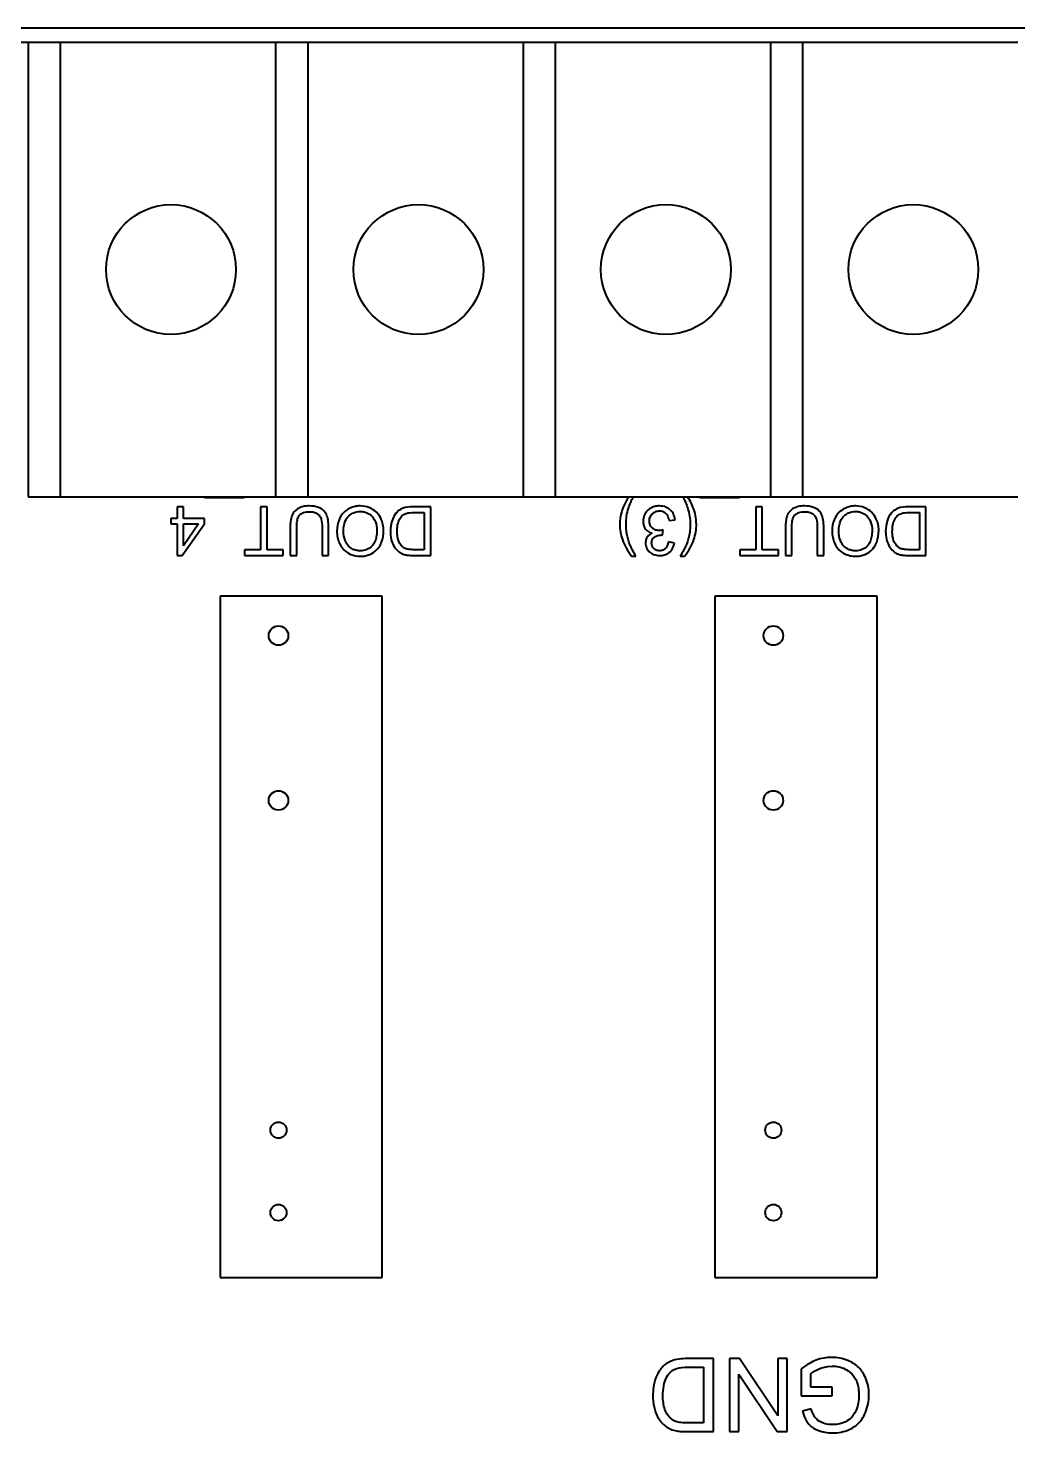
# Model space of a CAD drawing. Header units: millimetres. Extents: x 0 to 5945, y 0 to 4205.
# Drawn here: x 1613.43 to 1643.91, y 235.33 to 278.62 of the extents above; entities that cross this region are included whole.
import ezdxf

# ---------------------------------------------------------------- set-up
doc = ezdxf.new("R2010")
doc.units = ezdxf.units.MM
doc.header["$LTSCALE"] = 5
doc.layers.add('가시적인 것(ISO)', color=3, linetype='Continuous', lineweight=40)

msp = doc.modelspace()

# ---------------------------------------------------------------- linework, layer by layer
at = {"layer": '가시적인 것(ISO)'}
for p, q in [((1744.737, 278.623), (1574.737, 278.623)), ((1613.427, 278.183), (1606.807, 278.183)), ((1613.427, 278.183), (1613.427, 264.183)), ((1614.427, 278.183), (1613.427, 278.183)), ((1614.427, 264.183), (1614.427, 278.183)), ((1621.047, 278.183), (1614.427, 278.183)), ((1621.047, 278.183), (1621.047, 264.183)), ((1622.047, 278.183), (1621.047, 278.183)), ((1622.047, 264.183), (1622.047, 278.183)), ((1628.667, 278.183), (1622.047, 278.183)), ((1628.667, 278.183), (1628.667, 264.183)), ((1629.667, 278.183), (1628.667, 278.183)), ((1629.667, 264.183), (1629.667, 278.183)), ((1636.287, 278.183), (1629.667, 278.183)), ((1636.287, 278.183), (1636.287, 264.183)), ((1637.287, 278.183), (1636.287, 278.183)), ((1637.287, 264.183), (1637.287, 278.183)), ((1643.907, 278.183), (1637.287, 278.183)), ((1613.427, 264.183), (1614.427, 264.183)), ((1614.427, 264.183), (1621.047, 264.183)), ((1618.859, 264.183), (1618.859, 264.156)), ((1618.859, 264.156), (1620.08, 264.156)), ((1620.08, 264.156), (1620.08, 264.183)), ((1621.047, 264.183), (1622.047, 264.183)), ((1622.047, 264.183), (1628.667, 264.183)), ((1628.667, 264.183), (1629.667, 264.183)), ((1629.667, 264.183), (1636.287, 264.183)), ((1634.109, 264.183), (1634.109, 264.156)), ((1634.109, 264.156), (1635.33, 264.156)), ((1635.33, 264.156), (1635.33, 264.183)), ((1636.287, 264.183), (1637.287, 264.183)), ((1637.287, 264.183), (1643.907, 264.183)), ((1618.207, 263.873), (1618.022, 263.873)), ((1618.022, 263.873), (1618.022, 263.514)), ((1618.207, 263.514), (1618.207, 263.873)), ((1620.786, 263.873), (1620.587, 263.873)), ((1620.587, 263.873), (1620.587, 262.55)), ((1620.786, 262.55), (1620.786, 263.873)), ((1625.825, 263.873), (1625.284, 263.873)), ((1625.306, 263.696), (1625.627, 263.696)), ((1625.627, 263.696), (1625.627, 262.55)), ((1625.825, 262.373), (1625.825, 263.873)), ((1636.036, 263.873), (1635.837, 263.873)), ((1635.837, 263.873), (1635.837, 262.55)), ((1636.036, 262.55), (1636.036, 263.873)), ((1641.075, 263.873), (1640.534, 263.873)), ((1640.556, 263.696), (1640.877, 263.696)), ((1640.877, 263.696), (1640.877, 262.55)), ((1641.075, 262.373), (1641.075, 263.873)), ((1618.022, 263.514), (1617.82, 263.514)), ((1617.82, 263.514), (1617.82, 263.345)), ((1617.82, 263.345), (1618.022, 263.345)), ((1618.022, 263.345), (1618.022, 262.373)), ((1618.173, 262.373), (1618.857, 263.345)), ((1618.857, 263.514), (1618.207, 263.514)), ((1618.207, 262.668), (1618.207, 263.345)), ((1618.207, 263.345), (1618.676, 263.345)), ((1618.676, 263.345), (1618.207, 262.668)), ((1618.857, 263.345), (1618.857, 263.514)), ((1621.498, 263.24), (1621.498, 262.373)), ((1621.697, 262.373), (1621.697, 263.238)), ((1622.479, 263.238), (1622.479, 262.373)), ((1622.678, 262.373), (1622.678, 263.24)), ((1633.164, 263.451), (1633.348, 263.475)), ((1636.748, 263.24), (1636.748, 262.373)), ((1636.947, 262.373), (1636.947, 263.238)), ((1637.729, 263.238), (1637.729, 262.373)), ((1637.928, 262.373), (1637.928, 263.24)), ((1632.965, 263.001), (1632.984, 263.162)), ((1633.33, 262.756), (1633.146, 262.789)), ((1618.022, 262.373), (1618.173, 262.373)), ((1620.587, 262.55), (1620.091, 262.55)), ((1620.091, 262.55), (1620.091, 262.373)), ((1620.091, 262.373), (1621.28, 262.373)), ((1621.28, 262.55), (1620.786, 262.55)), ((1621.28, 262.373), (1621.28, 262.55)), ((1621.498, 262.373), (1621.697, 262.373)), ((1622.479, 262.373), (1622.678, 262.373)), ((1625.309, 262.373), (1625.825, 262.373)), ((1625.627, 262.55), (1625.311, 262.55)), ((1632.013, 262.348), (1632.144, 262.348)), ((1633.511, 262.348), (1633.643, 262.348)), ((1635.837, 262.55), (1635.341, 262.55)), ((1635.341, 262.55), (1635.341, 262.373)), ((1635.341, 262.373), (1636.53, 262.373)), ((1636.53, 262.55), (1636.036, 262.55)), ((1636.53, 262.373), (1636.53, 262.55)), ((1636.748, 262.373), (1636.947, 262.373)), ((1637.729, 262.373), (1637.928, 262.373)), ((1640.559, 262.373), (1641.075, 262.373)), ((1640.877, 262.55), (1640.561, 262.55)), ((1624.334, 261.115), (1619.338, 261.115)), ((1619.338, 261.115), (1619.338, 240.125)), ((1624.334, 240.125), (1624.334, 261.115)), ((1639.574, 261.115), (1634.578, 261.115)), ((1634.578, 261.115), (1634.578, 240.125)), ((1639.574, 240.125), (1639.574, 261.115)), ((1619.338, 240.125), (1624.334, 240.125)), ((1634.578, 240.125), (1639.574, 240.125)), ((1634.529, 237.623), (1633.716, 237.623)), ((1633.75, 237.357), (1634.23, 237.357)), ((1634.23, 237.357), (1634.23, 235.639)), ((1634.529, 235.373), (1634.529, 237.623)), ((1635.333, 237.623), (1635.028, 237.623)), ((1635.028, 237.623), (1635.028, 235.373)), ((1636.516, 235.857), (1635.333, 237.623)), ((1636.801, 237.623), (1636.516, 237.623)), ((1636.516, 237.623), (1636.516, 235.857)), ((1636.801, 235.373), (1636.801, 237.623)), ((1637.238, 237.309), (1637.238, 236.476)), ((1635.313, 235.373), (1635.313, 237.139)), ((1635.313, 237.139), (1636.496, 235.373)), ((1637.53, 236.741), (1637.53, 237.158)), ((1637.238, 236.476), (1638.19, 236.476)), ((1638.19, 236.741), (1637.53, 236.741)), ((1638.19, 236.476), (1638.19, 236.741)), ((1637.54, 236.076), (1637.273, 236.002)), ((1634.23, 235.639), (1633.757, 235.639)), ((1633.754, 235.373), (1634.529, 235.373)), ((1635.028, 235.373), (1635.313, 235.373)), ((1636.496, 235.373), (1636.801, 235.373))]:
    msp.add_line(p, q, dxfattribs=at)
for centre, radius in [((1617.827, 271.183), 2), ((1625.447, 271.183), 2), ((1633.067, 271.183), 2), ((1640.687, 271.183), 2), ((1621.137, 259.903), 0.3), ((1636.377, 259.903), 0.3), ((1621.137, 254.823), 0.3), ((1636.377, 254.823), 0.3), ((1621.137, 244.663), 0.25), ((1636.377, 244.663), 0.25), ((1621.137, 242.123), 0.25), ((1636.377, 242.123), 0.25)]:
    msp.add_circle(centre, radius, dxfattribs=at)
for points, knots in [([(1631.919, 264.183), (1631.854, 264.083), (1631.8, 263.975), (1631.72, 263.781), (1631.649, 263.592), (1631.649, 263.33)], [-0.1832014, -0.1832014, -0.1832014, -0.1832014, -0.0787799, -0.0787799, 0, 0, 0, 0]), ([(1631.839, 263.331), (1631.839, 263.499), (1631.865, 263.663), (1631.954, 263.948), (1632.006, 264.068), (1632.068, 264.183)], [-0.10471142, -0.10471142, -0.10471142, -0.10471142, -0.05443322, -0.05443322, -0.01516202, -0.01516202, -0.01516202, -0.01516202]), ([(1633.587, 264.183), (1633.649, 264.068), (1633.702, 263.948), (1633.79, 263.663), (1633.817, 263.499), (1633.817, 263.331)], [-0.08956306, -0.08956306, -0.08956306, -0.08956306, -0.05028586, -0.05028586, 0, 0, 0, 0]), ([(1634.006, 263.33), (1634.006, 263.515), (1633.971, 263.693), (1633.877, 263.922), (1633.825, 264.045), (1633.736, 264.183)], [-0.233985, -0.233985, -0.233985, -0.233985, -0.0717624, -0.0717624, -0.01692, -0.01692, -0.01692, -0.01692]), ([(1622.085, 263.898), (1622.021, 263.898), (1621.956, 263.893), (1621.84, 263.866), (1621.789, 263.847), (1621.72, 263.807), (1621.662, 263.771), (1621.572, 263.658), (1621.549, 263.606), (1621.507, 263.461), (1621.498, 263.349), (1621.498, 263.24)], [-0.1827395, -0.1827395, -0.1827395, -0.1827395, -0.1243095, -0.1243095, -0.0742781, -0.0742781, -0.0514626, -0.0514626, -0.0329561, -0.0329561, 0, 0, 0, 0]), ([(1621.697, 263.238), (1621.697, 263.301), (1621.7, 263.367), (1621.719, 263.473), (1621.731, 263.521), (1621.768, 263.594), (1621.786, 263.618), (1621.838, 263.662), (1621.872, 263.68), (1621.969, 263.712), (1622.038, 263.719), (1622.102, 263.719)], [-0.06580544, -0.06580544, -0.06580544, -0.06580544, -0.05062257, -0.05062257, -0.03951225, -0.03951225, -0.0306635, -0.0306635, -0.01915675, -0.01915675, 0, 0, 0, 0]), ([(1622.678, 263.24), (1622.678, 263.313), (1622.674, 263.391), (1622.653, 263.52), (1622.638, 263.578), (1622.591, 263.681), (1622.56, 263.724), (1622.49, 263.789), (1622.442, 263.826), (1622.277, 263.887), (1622.178, 263.898), (1622.085, 263.898)], [-0.1666428, -0.1666428, -0.1666428, -0.1666428, -0.120317, -0.120317, -0.0849202, -0.0849202, -0.0527526, -0.0527526, -0.028158, -0.028158, 0, 0, 0, 0]), ([(1622.102, 263.719), (1622.143, 263.719), (1622.184, 263.715), (1622.269, 263.694), (1622.302, 263.678), (1622.356, 263.646), (1622.382, 263.623), (1622.433, 263.557), (1622.447, 263.519), (1622.474, 263.419), (1622.479, 263.326), (1622.479, 263.238)], [-0.0552723, -0.0552723, -0.0552723, -0.0552723, -0.05006966, -0.05006966, -0.04418631, -0.04418631, -0.03650006, -0.03650006, -0.02622502, -0.02622502, 0, 0, 0, 0]), ([(1623.653, 263.898), (1623.6, 263.898), (1623.547, 263.893), (1623.443, 263.871), (1623.394, 263.855), (1623.243, 263.787), (1623.18, 263.732), (1623.077, 263.628), (1623.032, 263.547), (1622.956, 263.363), (1622.936, 263.245), (1622.936, 263.125)], [-0.08052814, -0.08052814, -0.08052814, -0.08052814, -0.075448, -0.075448, -0.0704261, -0.0704261, -0.05969695, -0.05969695, -0.03604414, -0.03604414, 0, 0, 0, 0]), ([(1623.141, 263.123), (1623.141, 263.226), (1623.155, 263.333), (1623.224, 263.497), (1623.263, 263.549), (1623.349, 263.634), (1623.399, 263.667), (1623.518, 263.717), (1623.586, 263.728), (1623.654, 263.728)], [-0.08165834, -0.08165834, -0.08165834, -0.08165834, -0.05685822, -0.05685822, -0.03882835, -0.03882835, -0.0205962, -0.0205962, 0, 0, 0, 0]), ([(1624.371, 263.142), (1624.371, 263.203), (1624.365, 263.263), (1624.34, 263.38), (1624.322, 263.437), (1624.27, 263.553), (1624.227, 263.629), (1624.092, 263.762), (1624.018, 263.811), (1623.848, 263.882), (1623.752, 263.898), (1623.653, 263.898)], [-0.1419282, -0.1419282, -0.1419282, -0.1419282, -0.11405, -0.11405, -0.0863552, -0.0863552, -0.0554723, -0.0554723, -0.0295193, -0.0295193, 0, 0, 0, 0]), ([(1623.654, 263.728), (1623.69, 263.728), (1623.725, 263.725), (1623.793, 263.712), (1623.825, 263.702), (1623.915, 263.664), (1623.967, 263.627), (1624.045, 263.548), (1624.088, 263.494), (1624.154, 263.328), (1624.167, 263.236), (1624.167, 263.145)], [-0.1304948, -0.1304948, -0.1304948, -0.1304948, -0.1101568, -0.1101568, -0.0908219, -0.0908219, -0.0538229, -0.0538229, -0.0272604, -0.0272604, 0, 0, 0, 0]), ([(1625.284, 263.873), (1625.187, 263.873), (1625.061, 263.863), (1624.887, 263.791), (1624.837, 263.757), (1624.743, 263.663), (1624.696, 263.602), (1624.594, 263.351), (1624.585, 263.207), (1624.585, 263.115)], [-0.1013045, -0.1013045, -0.1013045, -0.1013045, -0.0660401, -0.0660401, -0.0467074, -0.0467074, -0.0277304, -0.0277304, 0, 0, 0, 0]), ([(1624.939, 263.591), (1624.957, 263.608), (1624.976, 263.623), (1625.026, 263.652), (1625.055, 263.662), (1625.136, 263.689), (1625.218, 263.696), (1625.306, 263.696)], [-0.03972134, -0.03972134, -0.03972134, -0.03972134, -0.03404767, -0.03404767, -0.02637667, -0.02637667, 0, 0, 0, 0]), ([(1632.871, 263.898), (1632.832, 263.898), (1632.793, 263.895), (1632.718, 263.88), (1632.683, 263.87), (1632.583, 263.826), (1632.531, 263.785), (1632.453, 263.703), (1632.421, 263.657), (1632.376, 263.549), (1632.366, 263.49), (1632.366, 263.429)], [-0.06985908, -0.06985908, -0.06985908, -0.06985908, -0.0607385, -0.0607385, -0.05217226, -0.05217226, -0.03520118, -0.03520118, -0.01818642, -0.01818642, 0, 0, 0, 0]), ([(1632.561, 263.433), (1632.561, 263.455), (1632.563, 263.478), (1632.572, 263.521), (1632.578, 263.542), (1632.605, 263.604), (1632.631, 263.637), (1632.683, 263.688), (1632.714, 263.709), (1632.788, 263.739), (1632.828, 263.746), (1632.87, 263.746)], [-0.04480517, -0.04480517, -0.04480517, -0.04480517, -0.03953756, -0.03953756, -0.03452526, -0.03452526, -0.02387614, -0.02387614, -0.01249682, -0.01249682, 0, 0, 0, 0]), ([(1632.87, 263.746), (1632.9, 263.746), (1632.93, 263.742), (1632.987, 263.724), (1633.012, 263.711), (1633.067, 263.67), (1633.089, 263.643), (1633.135, 263.564), (1633.153, 263.506), (1633.164, 263.451)], [-0.04276956, -0.04276956, -0.04276956, -0.04276956, -0.03481239, -0.03481239, -0.02718734, -0.02718734, -0.01690671, -0.01690671, 0, 0, 0, 0]), ([(1633.348, 263.475), (1633.343, 263.531), (1633.329, 263.585), (1633.283, 263.685), (1633.253, 263.728), (1633.171, 263.809), (1633.124, 263.84), (1633.007, 263.887), (1632.94, 263.898), (1632.871, 263.898)], [-0.06885089, -0.06885089, -0.06885089, -0.06885089, -0.0529579, -0.0529579, -0.03766992, -0.03766992, -0.02055925, -0.02055925, 0, 0, 0, 0]), ([(1637.335, 263.898), (1637.271, 263.898), (1637.206, 263.893), (1637.09, 263.866), (1637.039, 263.847), (1636.97, 263.807), (1636.912, 263.771), (1636.822, 263.658), (1636.799, 263.606), (1636.757, 263.461), (1636.748, 263.349), (1636.748, 263.24)], [-0.1827395, -0.1827395, -0.1827395, -0.1827395, -0.1243095, -0.1243095, -0.0742781, -0.0742781, -0.0514626, -0.0514626, -0.0329561, -0.0329561, 0, 0, 0, 0]), ([(1636.947, 263.238), (1636.947, 263.301), (1636.95, 263.367), (1636.969, 263.473), (1636.981, 263.521), (1637.018, 263.594), (1637.036, 263.618), (1637.088, 263.662), (1637.122, 263.68), (1637.219, 263.712), (1637.288, 263.719), (1637.352, 263.719)], [-0.06580544, -0.06580544, -0.06580544, -0.06580544, -0.05062257, -0.05062257, -0.03951225, -0.03951225, -0.0306635, -0.0306635, -0.01915675, -0.01915675, 0, 0, 0, 0]), ([(1637.928, 263.24), (1637.928, 263.313), (1637.924, 263.391), (1637.903, 263.52), (1637.888, 263.578), (1637.841, 263.681), (1637.81, 263.724), (1637.74, 263.789), (1637.692, 263.826), (1637.527, 263.887), (1637.428, 263.898), (1637.335, 263.898)], [-0.1666428, -0.1666428, -0.1666428, -0.1666428, -0.120317, -0.120317, -0.0849202, -0.0849202, -0.0527526, -0.0527526, -0.028158, -0.028158, 0, 0, 0, 0]), ([(1637.352, 263.719), (1637.393, 263.719), (1637.434, 263.715), (1637.519, 263.694), (1637.552, 263.678), (1637.606, 263.646), (1637.632, 263.623), (1637.683, 263.557), (1637.697, 263.519), (1637.724, 263.419), (1637.729, 263.326), (1637.729, 263.238)], [-0.0552723, -0.0552723, -0.0552723, -0.0552723, -0.05006966, -0.05006966, -0.04418631, -0.04418631, -0.03650006, -0.03650006, -0.02622502, -0.02622502, 0, 0, 0, 0]), ([(1638.903, 263.898), (1638.85, 263.898), (1638.797, 263.893), (1638.693, 263.871), (1638.644, 263.855), (1638.493, 263.787), (1638.43, 263.732), (1638.327, 263.628), (1638.282, 263.547), (1638.206, 263.363), (1638.186, 263.245), (1638.186, 263.125)], [-0.08052814, -0.08052814, -0.08052814, -0.08052814, -0.075448, -0.075448, -0.0704261, -0.0704261, -0.05969695, -0.05969695, -0.03604414, -0.03604414, 0, 0, 0, 0]), ([(1638.391, 263.123), (1638.391, 263.226), (1638.405, 263.333), (1638.474, 263.497), (1638.513, 263.549), (1638.599, 263.634), (1638.649, 263.667), (1638.768, 263.717), (1638.836, 263.728), (1638.904, 263.728)], [-0.08165834, -0.08165834, -0.08165834, -0.08165834, -0.05685822, -0.05685822, -0.03882835, -0.03882835, -0.0205962, -0.0205962, 0, 0, 0, 0]), ([(1639.621, 263.142), (1639.621, 263.203), (1639.615, 263.263), (1639.59, 263.38), (1639.572, 263.437), (1639.52, 263.553), (1639.477, 263.629), (1639.342, 263.762), (1639.268, 263.811), (1639.098, 263.882), (1639.002, 263.898), (1638.903, 263.898)], [-0.1419282, -0.1419282, -0.1419282, -0.1419282, -0.11405, -0.11405, -0.0863552, -0.0863552, -0.0554723, -0.0554723, -0.0295193, -0.0295193, 0, 0, 0, 0]), ([(1638.904, 263.728), (1638.94, 263.728), (1638.975, 263.725), (1639.043, 263.712), (1639.075, 263.702), (1639.165, 263.664), (1639.217, 263.627), (1639.295, 263.548), (1639.338, 263.494), (1639.404, 263.328), (1639.417, 263.236), (1639.417, 263.145)], [-0.1304948, -0.1304948, -0.1304948, -0.1304948, -0.1101568, -0.1101568, -0.0908219, -0.0908219, -0.0538229, -0.0538229, -0.0272604, -0.0272604, 0, 0, 0, 0]), ([(1640.534, 263.873), (1640.437, 263.873), (1640.311, 263.863), (1640.137, 263.791), (1640.087, 263.757), (1639.993, 263.663), (1639.946, 263.602), (1639.844, 263.351), (1639.835, 263.207), (1639.835, 263.115)], [-0.1013045, -0.1013045, -0.1013045, -0.1013045, -0.0660401, -0.0660401, -0.0467074, -0.0467074, -0.0277304, -0.0277304, 0, 0, 0, 0]), ([(1640.189, 263.591), (1640.207, 263.608), (1640.226, 263.623), (1640.276, 263.652), (1640.305, 263.662), (1640.386, 263.689), (1640.468, 263.696), (1640.556, 263.696)], [-0.03972134, -0.03972134, -0.03972134, -0.03972134, -0.03404767, -0.03404767, -0.02637667, -0.02637667, 0, 0, 0, 0]), ([(1624.79, 263.112), (1624.79, 263.178), (1624.794, 263.247), (1624.82, 263.385), (1624.84, 263.434), (1624.877, 263.514), (1624.904, 263.555), (1624.939, 263.591)], [-0.03646535, -0.03646535, -0.03646535, -0.03646535, -0.02628406, -0.02628406, -0.01488015, -0.01488015, 0, 0, 0, 0]), ([(1631.649, 263.33), (1631.649, 263.25), (1631.655, 263.17), (1631.682, 263.014), (1631.702, 262.938), (1631.728, 262.863)], [-0.04764847, -0.04764847, -0.04764847, -0.04764847, -0.02365155, -0.02365155, 0, 0, 0, 0]), ([(1631.882, 262.949), (1631.868, 263.012), (1631.857, 263.075), (1631.842, 263.203), (1631.839, 263.267), (1631.839, 263.331)], [-0.03855357, -0.03855357, -0.03855357, -0.03855357, -0.01921174, -0.01921174, 0, 0, 0, 0]), ([(1632.366, 263.429), (1632.366, 263.389), (1632.37, 263.349), (1632.389, 263.275), (1632.403, 263.241), (1632.442, 263.18), (1632.47, 263.147), (1632.551, 263.09), (1632.597, 263.071), (1632.646, 263.06)], [-0.0613968, -0.0613968, -0.0613968, -0.0613968, -0.04487794, -0.04487794, -0.02976308, -0.02976308, -0.0150421, -0.0150421, 0, 0, 0, 0]), ([(1632.855, 263.141), (1632.813, 263.141), (1632.771, 263.148), (1632.698, 263.179), (1632.669, 263.199), (1632.617, 263.252), (1632.597, 263.281), (1632.568, 263.352), (1632.561, 263.392), (1632.561, 263.433)], [-0.04828106, -0.04828106, -0.04828106, -0.04828106, -0.03456334, -0.03456334, -0.02296734, -0.02296734, -0.01228332, -0.01228332, 0, 0, 0, 0]), ([(1633.817, 263.331), (1633.817, 263.267), (1633.813, 263.202), (1633.799, 263.074), (1633.788, 263.01), (1633.773, 262.947)], [-0.03878008, -0.03878008, -0.03878008, -0.03878008, -0.01945438, -0.01945438, 0, 0, 0, 0]), ([(1633.928, 262.863), (1633.954, 262.938), (1633.974, 263.014), (1634, 263.17), (1634.006, 263.25), (1634.006, 263.33)], [-0.04764837, -0.04764837, -0.04764837, -0.04764837, -0.02399687, -0.02399687, 0, 0, 0, 0]), ([(1640.04, 263.112), (1640.04, 263.178), (1640.044, 263.247), (1640.07, 263.385), (1640.09, 263.434), (1640.127, 263.514), (1640.154, 263.555), (1640.189, 263.591)], [-0.03646535, -0.03646535, -0.03646535, -0.03646535, -0.02628406, -0.02628406, -0.01488015, -0.01488015, 0, 0, 0, 0]), ([(1622.936, 263.125), (1622.936, 263.06), (1622.942, 262.995), (1622.966, 262.871), (1622.984, 262.813), (1623.052, 262.655), (1623.106, 262.59), (1623.228, 262.466), (1623.315, 262.423), (1623.458, 262.363), (1623.554, 262.347), (1623.653, 262.347)], [-0.06480513, -0.06480513, -0.06480513, -0.06480513, -0.05981322, -0.05981322, -0.05512545, -0.05512545, -0.04655354, -0.04655354, -0.0296574, -0.0296574, 0, 0, 0, 0]), ([(1623.652, 262.517), (1623.615, 262.517), (1623.579, 262.52), (1623.508, 262.535), (1623.474, 262.546), (1623.399, 262.58), (1623.346, 262.611), (1623.263, 262.697), (1623.223, 262.75), (1623.155, 262.923), (1623.141, 263.024), (1623.141, 263.123)], [-0.1516136, -0.1516136, -0.1516136, -0.1516136, -0.1220791, -0.1220791, -0.0935316, -0.0935316, -0.0558687, -0.0558687, -0.0298206, -0.0298206, 0, 0, 0, 0]), ([(1624.167, 263.145), (1624.167, 263.078), (1624.162, 263.008), (1624.14, 262.887), (1624.124, 262.832), (1624.079, 262.738), (1624.052, 262.697), (1623.97, 262.618), (1623.914, 262.581), (1623.79, 262.529), (1623.722, 262.517), (1623.652, 262.517)], [-0.09205293, -0.09205293, -0.09205293, -0.09205293, -0.07187986, -0.07187986, -0.05512906, -0.05512906, -0.04039251, -0.04039251, -0.02097998, -0.02097998, 0, 0, 0, 0]), ([(1623.653, 262.347), (1623.706, 262.347), (1623.758, 262.351), (1623.858, 262.37), (1623.905, 262.384), (1624.032, 262.438), (1624.103, 262.488), (1624.206, 262.594), (1624.265, 262.665), (1624.355, 262.893), (1624.371, 263.019), (1624.371, 263.142)], [-0.1914347, -0.1914347, -0.1914347, -0.1914347, -0.1588981, -0.1588981, -0.1283406, -0.1283406, -0.0734868, -0.0734868, -0.0371408, -0.0371408, 0, 0, 0, 0]), ([(1624.585, 263.115), (1624.585, 263.036), (1624.592, 262.956), (1624.624, 262.805), (1624.648, 262.739), (1624.715, 262.611), (1624.762, 262.552), (1624.822, 262.502)], [-0.06427655, -0.06427655, -0.06427655, -0.06427655, -0.04327347, -0.04327347, -0.02318587, -0.02318587, 0, 0, 0, 0]), ([(1625.055, 262.581), (1625.029, 262.591), (1625.005, 262.604), (1624.959, 262.637), (1624.938, 262.657), (1624.89, 262.712), (1624.856, 262.756), (1624.8, 262.912), (1624.79, 263.012), (1624.79, 263.112)], [-0.08863704, -0.08863704, -0.08863704, -0.08863704, -0.07259706, -0.07259706, -0.05563873, -0.05563873, -0.02994642, -0.02994642, 0, 0, 0, 0]), ([(1631.728, 262.863), (1631.76, 262.774), (1631.8, 262.688), (1631.895, 262.516), (1631.951, 262.43), (1632.013, 262.348)], [-0.05910636, -0.05910636, -0.05910636, -0.05910636, -0.03070392, -0.03070392, 0, 0, 0, 0]), ([(1631.979, 262.654), (1631.959, 262.702), (1631.94, 262.75), (1631.908, 262.848), (1631.894, 262.898), (1631.882, 262.949)], [-0.03112118, -0.03112118, -0.03112118, -0.03112118, -0.01562574, -0.01562574, 0, 0, 0, 0]), ([(1632.646, 263.06), (1632.604, 263.041), (1632.566, 263.017), (1632.497, 262.949), (1632.476, 262.912), (1632.447, 262.841), (1632.439, 262.799), (1632.439, 262.756)], [-0.03177885, -0.03177885, -0.03177885, -0.03177885, -0.0229015, -0.0229015, -0.0130002, -0.0130002, 0, 0, 0, 0]), ([(1632.629, 262.753), (1632.629, 262.771), (1632.63, 262.79), (1632.637, 262.825), (1632.642, 262.841), (1632.66, 262.88), (1632.675, 262.901), (1632.725, 262.947), (1632.763, 262.965), (1632.833, 262.994), (1632.883, 263.003), (1632.935, 263.003)], [-0.03345342, -0.03345342, -0.03345342, -0.03345342, -0.03023829, -0.03023829, -0.02729522, -0.02729522, -0.02280998, -0.02280998, -0.01561743, -0.01561743, 0, 0, 0, 0]), ([(1632.984, 263.162), (1632.961, 263.156), (1632.937, 263.15), (1632.894, 263.143), (1632.874, 263.141), (1632.855, 263.141)], [-0.01294612, -0.01294612, -0.01294612, -0.01294612, -0.00574067, -0.00574067, 0, 0, 0, 0]), ([(1633.146, 262.789), (1633.139, 262.747), (1633.128, 262.704), (1633.097, 262.637), (1633.08, 262.611), (1633.042, 262.574), (1633.017, 262.553), (1632.946, 262.524), (1632.911, 262.518), (1632.875, 262.518)], [-0.06301122, -0.06301122, -0.06301122, -0.06301122, -0.03990409, -0.03990409, -0.02276781, -0.02276781, -0.01085121, -0.01085121, 0, 0, 0, 0]), ([(1632.935, 263.003), (1632.939, 263.003), (1632.944, 263.003), (1632.953, 263.002), (1632.959, 263.001), (1632.965, 263.001)], [-0.002882985, -0.002882985, -0.002882985, -0.002882985, -0.001682254, -0.001682254, 0, 0, 0, 0]), ([(1633.643, 262.348), (1633.704, 262.43), (1633.761, 262.516), (1633.856, 262.688), (1633.896, 262.774), (1633.928, 262.863)], [-0.05911167, -0.05911167, -0.05911167, -0.05911167, -0.02840499, -0.02840499, 0, 0, 0, 0]), ([(1633.773, 262.947), (1633.761, 262.896), (1633.747, 262.846), (1633.714, 262.747), (1633.696, 262.699), (1633.675, 262.652)], [-0.03115365, -0.03115365, -0.03115365, -0.03115365, -0.01545144, -0.01545144, 0, 0, 0, 0]), ([(1638.186, 263.125), (1638.186, 263.06), (1638.192, 262.995), (1638.216, 262.871), (1638.234, 262.813), (1638.302, 262.655), (1638.356, 262.59), (1638.478, 262.466), (1638.565, 262.423), (1638.708, 262.363), (1638.804, 262.347), (1638.903, 262.347)], [-0.06480513, -0.06480513, -0.06480513, -0.06480513, -0.05981322, -0.05981322, -0.05512545, -0.05512545, -0.04655354, -0.04655354, -0.0296574, -0.0296574, 0, 0, 0, 0]), ([(1638.902, 262.517), (1638.865, 262.517), (1638.829, 262.52), (1638.758, 262.535), (1638.724, 262.546), (1638.649, 262.58), (1638.596, 262.611), (1638.513, 262.697), (1638.473, 262.75), (1638.405, 262.923), (1638.391, 263.024), (1638.391, 263.123)], [-0.1516136, -0.1516136, -0.1516136, -0.1516136, -0.1220791, -0.1220791, -0.0935316, -0.0935316, -0.0558687, -0.0558687, -0.0298206, -0.0298206, 0, 0, 0, 0]), ([(1639.417, 263.145), (1639.417, 263.078), (1639.412, 263.008), (1639.39, 262.887), (1639.374, 262.832), (1639.329, 262.738), (1639.302, 262.697), (1639.22, 262.618), (1639.164, 262.581), (1639.04, 262.529), (1638.972, 262.517), (1638.902, 262.517)], [-0.09205293, -0.09205293, -0.09205293, -0.09205293, -0.07187986, -0.07187986, -0.05512906, -0.05512906, -0.04039251, -0.04039251, -0.02097998, -0.02097998, 0, 0, 0, 0]), ([(1638.903, 262.347), (1638.956, 262.347), (1639.008, 262.351), (1639.108, 262.37), (1639.155, 262.384), (1639.282, 262.438), (1639.353, 262.488), (1639.456, 262.594), (1639.515, 262.665), (1639.605, 262.893), (1639.621, 263.019), (1639.621, 263.142)], [-0.1914347, -0.1914347, -0.1914347, -0.1914347, -0.1588981, -0.1588981, -0.1283406, -0.1283406, -0.0734868, -0.0734868, -0.0371408, -0.0371408, 0, 0, 0, 0]), ([(1639.835, 263.115), (1639.835, 263.036), (1639.842, 262.956), (1639.874, 262.805), (1639.898, 262.739), (1639.965, 262.611), (1640.012, 262.552), (1640.072, 262.502)], [-0.06427655, -0.06427655, -0.06427655, -0.06427655, -0.04327347, -0.04327347, -0.02318587, -0.02318587, 0, 0, 0, 0]), ([(1640.305, 262.581), (1640.279, 262.591), (1640.255, 262.604), (1640.209, 262.637), (1640.188, 262.657), (1640.14, 262.712), (1640.106, 262.756), (1640.05, 262.912), (1640.04, 263.012), (1640.04, 263.112)], [-0.08863704, -0.08863704, -0.08863704, -0.08863704, -0.07259706, -0.07259706, -0.05563873, -0.05563873, -0.02994642, -0.02994642, 0, 0, 0, 0]), ([(1624.822, 262.502), (1624.852, 262.476), (1624.886, 262.454), (1624.96, 262.418), (1625, 262.404), (1625.041, 262.395)], [-0.02477761, -0.02477761, -0.02477761, -0.02477761, -0.01271181, -0.01271181, 0, 0, 0, 0]), ([(1625.041, 262.395), (1625.077, 262.386), (1625.118, 262.381), (1625.205, 262.374), (1625.258, 262.373), (1625.309, 262.373)], [-0.02610579, -0.02610579, -0.02610579, -0.02610579, -0.0151034, -0.0151034, 0, 0, 0, 0]), ([(1625.311, 262.55), (1625.262, 262.55), (1625.208, 262.552), (1625.122, 262.562), (1625.085, 262.569), (1625.055, 262.581)], [-0.02271504, -0.02271504, -0.02271504, -0.02271504, -0.00972271, -0.00972271, 0, 0, 0, 0]), ([(1632.144, 262.348), (1632.11, 262.406), (1632.073, 262.472), (1632.021, 262.568), (1631.996, 262.616), (1631.979, 262.654)], [-0.03315715, -0.03315715, -0.03315715, -0.03315715, -0.01248793, -0.01248793, 0, 0, 0, 0]), ([(1632.439, 262.756), (1632.439, 262.731), (1632.441, 262.707), (1632.452, 262.658), (1632.459, 262.635), (1632.483, 262.578), (1632.507, 262.535), (1632.588, 262.454), (1632.636, 262.425), (1632.747, 262.379), (1632.811, 262.367), (1632.878, 262.367)], [-0.07233212, -0.07233212, -0.07233212, -0.07233212, -0.0618739, -0.0618739, -0.05139769, -0.05139769, -0.03589481, -0.03589481, -0.02003156, -0.02003156, 0, 0, 0, 0]), ([(1632.875, 262.518), (1632.856, 262.518), (1632.836, 262.52), (1632.8, 262.526), (1632.783, 262.531), (1632.739, 262.55), (1632.715, 262.567), (1632.673, 262.61), (1632.657, 262.633), (1632.634, 262.689), (1632.629, 262.72), (1632.629, 262.753)], [-0.03959792, -0.03959792, -0.03959792, -0.03959792, -0.03345358, -0.03345358, -0.02773396, -0.02773396, -0.01817037, -0.01817037, -0.00966614, -0.00966614, 0, 0, 0, 0]), ([(1632.878, 262.367), (1632.927, 262.367), (1632.975, 262.373), (1633.066, 262.399), (1633.106, 262.418), (1633.174, 262.465), (1633.218, 262.501), (1633.294, 262.621), (1633.317, 262.688), (1633.33, 262.756)], [-0.09774393, -0.09774393, -0.09774393, -0.09774393, -0.06922545, -0.06922545, -0.04258642, -0.04258642, -0.02086501, -0.02086501, 0, 0, 0, 0]), ([(1633.675, 262.652), (1633.658, 262.614), (1633.633, 262.566), (1633.582, 262.471), (1633.545, 262.406), (1633.511, 262.348)], [-0.03227518, -0.03227518, -0.03227518, -0.03227518, -0.02006703, -0.02006703, 0, 0, 0, 0]), ([(1640.072, 262.502), (1640.102, 262.476), (1640.136, 262.454), (1640.21, 262.418), (1640.25, 262.404), (1640.291, 262.395)], [-0.02477761, -0.02477761, -0.02477761, -0.02477761, -0.01271181, -0.01271181, 0, 0, 0, 0]), ([(1640.291, 262.395), (1640.327, 262.386), (1640.368, 262.381), (1640.455, 262.374), (1640.508, 262.373), (1640.559, 262.373)], [-0.02610579, -0.02610579, -0.02610579, -0.02610579, -0.0151034, -0.0151034, 0, 0, 0, 0]), ([(1640.561, 262.55), (1640.512, 262.55), (1640.458, 262.552), (1640.372, 262.562), (1640.335, 262.569), (1640.305, 262.581)], [-0.02271504, -0.02271504, -0.02271504, -0.02271504, -0.00972271, -0.00972271, 0, 0, 0, 0]), ([(1638.17, 237.661), (1638.005, 237.661), (1637.845, 237.631), (1637.571, 237.527), (1637.416, 237.451), (1637.238, 237.309)], [-0.1562466, -0.1562466, -0.1562466, -0.1562466, -0.0682942, -0.0682942, 0, 0, 0, 0]), ([(1639.319, 236.508), (1639.319, 236.603), (1639.31, 236.697), (1639.274, 236.878), (1639.247, 236.963), (1639.151, 237.179), (1639.08, 237.274), (1638.905, 237.449), (1638.786, 237.518), (1638.513, 237.631), (1638.344, 237.661), (1638.17, 237.661)], [-0.1464759, -0.1464759, -0.1464759, -0.1464759, -0.1299975, -0.1299975, -0.11426, -0.11426, -0.0888441, -0.0888441, -0.0521905, -0.0521905, 0, 0, 0, 0]), ([(1633.716, 237.623), (1633.571, 237.623), (1633.382, 237.609), (1633.122, 237.5), (1633.045, 237.449), (1632.906, 237.308), (1632.834, 237.217), (1632.681, 236.841), (1632.668, 236.625), (1632.668, 236.486)], [-0.1519567, -0.1519567, -0.1519567, -0.1519567, -0.0990602, -0.0990602, -0.0700611, -0.0700611, -0.0415956, -0.0415956, 0, 0, 0, 0]), ([(1633.2, 237.199), (1633.225, 237.226), (1633.255, 237.248), (1633.33, 237.291), (1633.373, 237.307), (1633.494, 237.346), (1633.618, 237.357), (1633.75, 237.357)], [-0.059582, -0.059582, -0.059582, -0.059582, -0.0510715, -0.0510715, -0.039565, -0.039565, 0, 0, 0, 0]), ([(1637.53, 237.158), (1637.599, 237.22), (1637.698, 237.272), (1637.866, 237.34), (1638.001, 237.391), (1638.187, 237.391)], [-0.1624234, -0.1624234, -0.1624234, -0.1624234, -0.0556453, -0.0556453, 0, 0, 0, 0]), ([(1638.187, 237.391), (1638.256, 237.391), (1638.325, 237.384), (1638.46, 237.354), (1638.525, 237.332), (1638.64, 237.278), (1638.718, 237.236), (1638.859, 237.087), (1638.908, 237.004), (1638.994, 236.78), (1639.012, 236.633), (1639.012, 236.489)], [-0.1831674, -0.1831674, -0.1831674, -0.1831674, -0.1438051, -0.1438051, -0.1045616, -0.1045616, -0.0717557, -0.0717557, -0.042969, -0.042969, 0, 0, 0, 0]), ([(1632.975, 236.481), (1632.975, 236.58), (1632.982, 236.683), (1633.021, 236.891), (1633.05, 236.965), (1633.106, 237.084), (1633.147, 237.147), (1633.2, 237.199)], [-0.05469802, -0.05469802, -0.05469802, -0.05469802, -0.03942608, -0.03942608, -0.02232022, -0.02232022, 0, 0, 0, 0]), ([(1632.668, 236.486), (1632.668, 236.367), (1632.678, 236.248), (1632.727, 236.021), (1632.762, 235.922), (1632.863, 235.73), (1632.934, 235.641), (1633.023, 235.567)], [-0.09641481, -0.09641481, -0.09641481, -0.09641481, -0.0649102, -0.0649102, -0.03477881, -0.03477881, 0, 0, 0, 0]), ([(1633.373, 235.685), (1633.334, 235.7), (1633.298, 235.719), (1633.229, 235.769), (1633.197, 235.798), (1633.125, 235.881), (1633.074, 235.948), (1632.991, 236.182), (1632.975, 236.331), (1632.975, 236.481)], [-0.1329556, -0.1329556, -0.1329556, -0.1329556, -0.1088956, -0.1088956, -0.0834581, -0.0834581, -0.0449196, -0.0449196, 0, 0, 0, 0]), ([(1638.192, 235.333), (1638.284, 235.333), (1638.377, 235.341), (1638.552, 235.376), (1638.635, 235.401), (1638.844, 235.494), (1638.932, 235.563), (1639.065, 235.698), (1639.144, 235.8), (1639.285, 236.136), (1639.319, 236.319), (1639.319, 236.508)], [-0.2208185, -0.2208185, -0.2208185, -0.2208185, -0.1886635, -0.1886635, -0.1585616, -0.1585616, -0.1092245, -0.1092245, -0.0567436, -0.0567436, 0, 0, 0, 0]), ([(1639.012, 236.489), (1639.012, 236.41), (1639.005, 236.332), (1638.976, 236.18), (1638.955, 236.107), (1638.926, 236.037)], [-0.04649619, -0.04649619, -0.04649619, -0.04649619, -0.0228229, -0.0228229, 0, 0, 0, 0]), ([(1637.273, 236.002), (1637.294, 235.918), (1637.324, 235.833), (1637.413, 235.662), (1637.463, 235.605), (1637.569, 235.503), (1637.654, 235.452), (1637.888, 235.357), (1638.039, 235.333), (1638.192, 235.333)], [-0.1017638, -0.1017638, -0.1017638, -0.1017638, -0.0899797, -0.0899797, -0.075762, -0.075762, -0.0458478, -0.0458478, 0, 0, 0, 0]), ([(1638.19, 235.589), (1638.117, 235.589), (1638.043, 235.597), (1637.896, 235.637), (1637.834, 235.667), (1637.716, 235.742), (1637.678, 235.789), (1637.605, 235.893), (1637.568, 235.983), (1637.54, 236.076)], [-0.05959311, -0.05959311, -0.05959311, -0.05959311, -0.05136855, -0.05136855, -0.04257626, -0.04257626, -0.02911316, -0.02911316, 0, 0, 0, 0]), ([(1638.926, 236.037), (1638.876, 235.92), (1638.807, 235.837), (1638.701, 235.73), (1638.626, 235.685), (1638.492, 235.629), (1638.38, 235.589), (1638.19, 235.589)], [-0.2024066, -0.2024066, -0.2024066, -0.2024066, -0.1409423, -0.1409423, -0.0569604, -0.0569604, 0, 0, 0, 0]), ([(1633.023, 235.567), (1633.069, 235.527), (1633.119, 235.495), (1633.23, 235.44), (1633.29, 235.42), (1633.352, 235.406)], [-0.03716641, -0.03716641, -0.03716641, -0.03716641, -0.01906772, -0.01906772, 0, 0, 0, 0]), ([(1633.757, 235.639), (1633.683, 235.639), (1633.602, 235.641), (1633.474, 235.657), (1633.418, 235.668), (1633.373, 235.685)], [-0.03407256, -0.03407256, -0.03407256, -0.03407256, -0.01458407, -0.01458407, 0, 0, 0, 0]), ([(1633.352, 235.406), (1633.406, 235.393), (1633.467, 235.386), (1633.598, 235.375), (1633.678, 235.373), (1633.754, 235.373)], [-0.03915868, -0.03915868, -0.03915868, -0.03915868, -0.02265509, -0.02265509, 0, 0, 0, 0])]:
    msp.add_open_spline(points, degree=3, knots=knots, dxfattribs=at)

doc.saveas('drawing.dxf')
